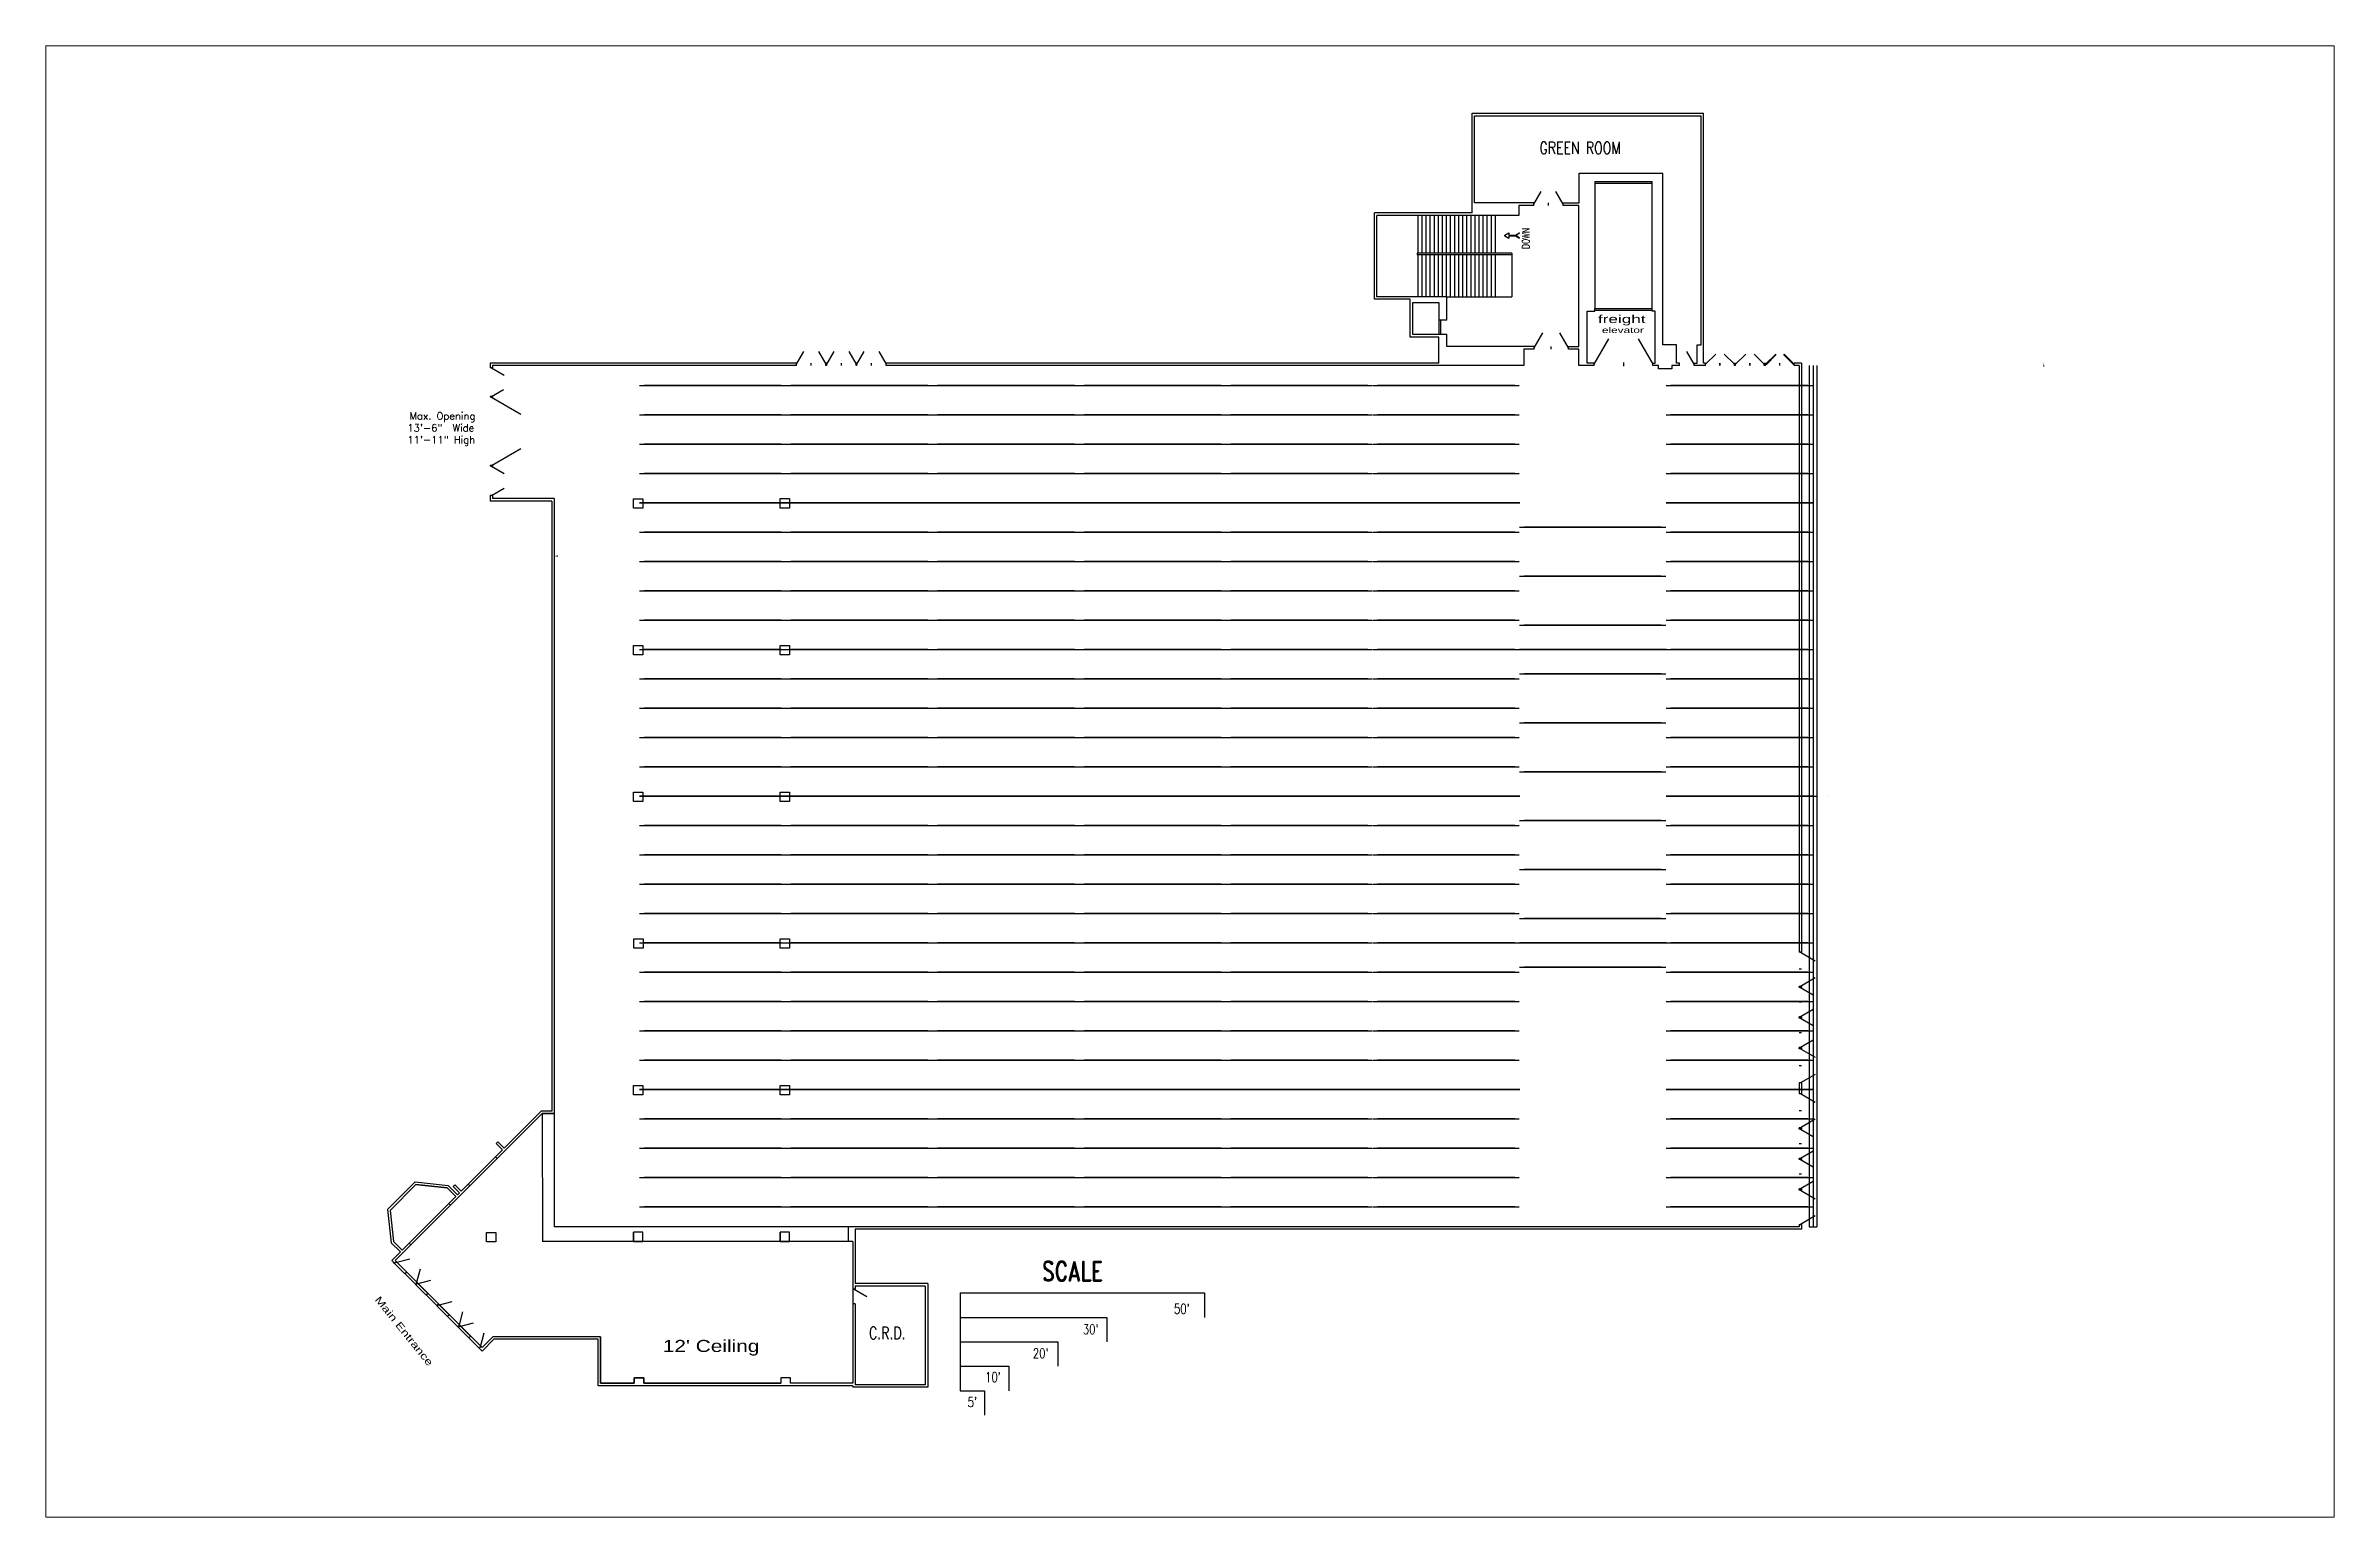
# Paper-space layout 'BEAM AND JOIST' of a CAD drawing. Extents: x 1.6 to 14.6, y 1 to 9.4.
# The model-space entities are those that its viewports show. They can reach past a viewport. Long polylines and large blocks are cut down to what shows.
import ezdxf
from ezdxf.enums import TextEntityAlignment as Align

# ---------------------------------------------------------------- set-up
doc = ezdxf.new("R2010")
doc.units = 0
doc.header["$LTSCALE"] = 192
doc.header["$MEASUREMENT"] = 0
doc.layers.get('0').update_dxf_attribs({"linetype": 'CONTINUOUS'})
for name, color, linetype in [('FOYER', 12, 'CONTINUOUS'), ('GREENRM', 3, 'CONTINUOUS'), ('NORTHENT', 2, 'CONTINUOUS'), ('VENU-JOIST', 6, 'CONTINUOUS'), ('VENU-TRUSS', 2, 'CONTINUOUS')]:
    doc.layers.add(name, color=color, linetype=linetype)
doc.styles.add('ROMAND', font='romand', dxfattribs={"width": 0.75})
doc.styles.add('ROMANS', font='romans')

# ---------------------------------------------------------------- blocks, each defined once
blk = doc.blocks.new('JOIST')
at = {"layer": 'VENU-JOIST'}
for p, q in [((0.5, 0), (359.5, 0)), ((35.8, 0, -24), (324.2, 0, -24)), ((180, 0, -24), (180, 0))]:
    blk.add_line(p, q, dxfattribs=at)
at = {"layer": 'VENU-JOIST', "extrusion": (0, -1, 0)}
for points in [[(35.8, -24), (11.7, 0)], [(59.8, 0), (35.8, -24)], [(83.8, -24), (59.8, 0)], [(107.9, 0), (83.8, -24)], [(131.9, -24), (107.9, 0)], [(156, 0), (131.9, -24)], [(180, -24), (156, 0)], [(204, 0), (180, -24)], [(228.1, -24), (204, 0)], [(252.1, 0), (228.1, -24)], [(276.2, -24), (252.1, 0)], [(300.2, 0), (276.2, -24)], [(324.2, -24), (300.2, 0)], [(348.3, 0), (324.2, -24)]]:
    blk.add_lwpolyline(points, dxfattribs=at)

msp = doc.modelspace()

# ---------------------------------------------------------------- linework, layer by layer
for p, q in [((4217.8, 3365.5), (4238.8, 3401.9)), ((4301.8, 3365.5), (4280.8, 3401.9)), ((4365.2, 3325.2), (4401.1, 3387.4)), ((4472.9, 3387.4), (4508.8, 3325.2)), ((2407.2, 3328.2), (1655.2, 3328.2)), ((1655.2, 3328.2), (1655.2, 3316.2)), ((1661.2, 3316.2), (1655.2, 3316.2)), ((1658.2, 3316.2), (1689.4, 3298.3)), ((2407.2, 3322.2), (1661.2, 3322.2)), ((1812.2, 3322.2, 192), (1661.2, 3322.2, 192)), ((1661.2, 3322.2), (1661.2, 3316.2)), ((2407.2, 3325.2), (2425.2, 3356.4)), ((2407.2, 3322.2), (2407.2, 3328.2)), ((2443.2, 3322.2), (2443.2, 3328.2)), ((2461.2, 3356.4), (2479.2, 3325.2)), ((2481.2, 3328.2), (2479.2, 3328.2)), ((2479.2, 3322.2), (2479.2, 3328.2)), ((2481.2, 3322.2), (2479.2, 3322.2)), ((2481.2, 3325.2), (2499.2, 3356.4)), ((2481.2, 3322.2), (2481.2, 3328.2)), ((2517.2, 3322.2), (2517.2, 3328.2)), ((2535.2, 3356.4), (2553.2, 3325.2)), ((2555.2, 3328.2), (2553.2, 3328.2)), ((2553.2, 3322.2), (2553.2, 3328.2)), ((2555.2, 3322.2), (2553.2, 3322.2)), ((2555.2, 3325.2), (2573.2, 3356.4)), ((2555.2, 3322.2), (2555.2, 3328.2)), ((2591.2, 3322.2), (2591.2, 3328.2)), ((2609.2, 3356.4), (2627.2, 3325.2)), ((3983.8, 3328.2), (2627.2, 3328.2)), ((2627.2, 3322.2), (2627.2, 3328.2)), ((4192.2, 3322.2), (2627.2, 3322.2)), ((4217.8, 3362.5), (4192.2, 3362.5)), ((4192.2, 3362.5), (4192.2, 3322.2)), ((4217.8, 3362.5), (4217.8, 3368.5)), ((4259.8, 3362.5), (4259.8, 3368.5)), ((4301.8, 3362.5), (4301.8, 3368.5)), ((4327.8, 3362.5), (4301.8, 3362.5)), ((4327.8, 3322.2), (4327.8, 3362.5)), ((4365.2, 3322.2), (4327.8, 3322.2)), ((4365.2, 3322.2), (4365.2, 3328.2)), ((4437, 3329.7), (4437, 3320.8)), ((4508.8, 3322.2), (4508.8, 3328.2)), ((4522.8, 3322.2), (4508.8, 3322.2)), ((4522.8, 3314.3), (4522.8, 3322.2)), ((4555.8, 3314.3), (4522.8, 3314.3)), ((4574.8, 3322.2), (4555.8, 3322.2)), ((4555.8, 3322.2), (4555.8, 3314.3)), ((4574.8, 3322.2), (4574.8, 3328.2)), ((4610.8, 3325.2), (4592.8, 3356.4)), ((4610.8, 3322.2), (4610.8, 3328.2)), ((4638.7, 3322.2), (4610.8, 3322.2)), ((4638.7, 3325.2, 0), (4663.6, 3350.1, 0)), ((4638.7, 3322.2), (4638.7, 3328.2)), ((4673.9, 3322.2), (4673.9, 3328.2)), ((4674.1, 3322.2), (4674.1, 3328.2)), ((4674.1, 3325.2), (4674.1, 3325.2)), ((4709.2, 3325.2, 0), (4684.4, 3350.1, 0)), ((4709.2, 3322.2), (4709.2, 3328.2)), ((4712.2, 3322.2), (4709.2, 3322.2)), ((4709.2, 3328.2), (4712.2, 3328.2)), ((4712.2, 3325.2, 0), (4737.1, 3350.1, 0)), ((4712.2, 3322.2), (4712.2, 3328.2)), ((4747.4, 3322.2), (4747.4, 3328.2)), ((4747.6, 3322.2), (4747.6, 3328.2)), ((4782.7, 3325.2, 0), (4757.9, 3350.1, 0)), ((4782.7, 3322.2), (4782.7, 3328.2)), ((4782.7, 3328.2), (4785.8, 3328.2)), ((4785.8, 3322.2), (4782.7, 3322.2)), ((4785.8, 3325.2), (4810.6, 3350.1)), ((4785.8, 3322.2), (4785.8, 3328.2)), ((4787.2, 3323.8), (4812, 3348.7)), ((4820.9, 3322.2), (4820.9, 3328.2)), ((4821.1, 3322.2), (4821.1, 3328.2)), ((4854.8, 3323.8, 0), (4830, 3348.7, 0)), ((4856.2, 3325.2), (4831.4, 3350.1)), ((4856.2, 3322.2), (4856.2, 3328.2)), ((4868.2, 3322.2), (4856.2, 3322.2)), ((4874.2, 3328.2), (4856.2, 3328.2)), ((4868.2, 3322.2), (4868.2, 1882.2)), ((4874.2, 3328.2), (4874.2, 1882.2)), ((1658.2, 3246.2), (1687.7, 3263.2)), ((1661.2, 3246.2), (1655.2, 3246.2)), ((1655.2, 3246.2), (1655.2, 3244.2)), ((1661.2, 3244.2), (1655.2, 3244.2)), ((1658.2, 3244.2), (1658.2, 3244.2)), ((1658.2, 3244.2), (1730.8, 3202.4)), ((1661.2, 3246.2), (1661.2, 3244.2)), ((1658.2, 3076.8), (1730.8, 3118.6)), ((1661.2, 3076.8), (1655.2, 3076.8)), ((1655.2, 3076.8), (1655.2, 3074.8)), ((1661.2, 3074.8), (1655.2, 3074.8)), ((1658.2, 3074.8), (1689.4, 3056.8)), ((1661.2, 3076.8), (1661.2, 3074.8)), ((1661.2, 3002.8), (1655.2, 3002.8)), ((1655.2, 3002.8), (1655.2, 2989.3)), ((1806.2, 2989.3), (1655.2, 2989.3)), ((1658.2, 3002.8), (1689.4, 3020.8)), ((1661.2, 3002.8), (1661.2, 2995.3)), ((1812.2, 2995.3), (1661.2, 2995.3)), ((1812.2, 2995.3, 192), (1661.2, 2995.3, 192)), ((1806.2, 2989.3), (1806.2, 1492)), ((1812.2, 2995.3), (1812.2, 1486)), ((1812.2, 2989), (1812.2, 2848.2)), ((2007.2, 2972), (2007.2, 2995)), ((2007.2, 2995), (2030.2, 2995)), ((2030.2, 2995), (2030.2, 2972)), ((2367.2, 2972.3), (2367.2, 2995.3)), ((2367.2, 2995.3), (2390.2, 2995.3)), ((2390.2, 2995.3), (2390.2, 2972.3)), ((2030.2, 2972), (2007.2, 2972)), ((2390.2, 2972.3), (2367.2, 2972.3)), ((2007.2, 2612.3), (2007.2, 2635.3)), ((2007.2, 2635.3), (2030.2, 2635.3)), ((2030.2, 2612.3), (2007.2, 2612.3)), ((2030.2, 2635.3), (2030.2, 2612.3)), ((2367.2, 2612.1), (2367.2, 2635.1)), ((2367.2, 2635.1), (2390.2, 2635.1)), ((2390.2, 2612.1), (2367.2, 2612.1)), ((2390.2, 2635.1), (2390.2, 2612.1)), ((2007.2, 2252.3), (2007.2, 2275.3)), ((2007.2, 2275.3), (2030.2, 2275.3)), ((2030.2, 2252.3), (2007.2, 2252.3)), ((2030.2, 2275.3), (2030.2, 2252.3)), ((2367.2, 2252.1), (2367.2, 2275.1)), ((2367.2, 2275.1), (2390.2, 2275.1)), ((2390.2, 2252.1), (2367.2, 2252.1)), ((2390.2, 2275.1), (2390.2, 2252.1)), ((2007.5, 1892.3), (2007.5, 1915.3)), ((2007.5, 1915.3), (2030.5, 1915.3)), ((2030.5, 1915.3), (2030.5, 1892.3)), ((2367.2, 1892.3), (2367.2, 1915.3)), ((2367.2, 1915.3), (2390.2, 1915.3)), ((2390.2, 1915.3), (2390.2, 1892.3)), ((2030.5, 1892.3), (2007.5, 1892.3)), ((2390.2, 1892.3), (2367.2, 1892.3)), ((4874.2, 1882.2), (4868.2, 1882.2)), ((4871.2, 1882.2), (4907.6, 1861.2)), ((4874.2, 1840.2), (4868.2, 1840.2)), ((4868.2, 1795.2), (4868.2, 1798.2)), ((4874.2, 1798.2), (4868.2, 1798.2)), ((4874.2, 1798.2), (4868.2, 1798.2)), ((4907.6, 1819.2), (4871.2, 1798.2)), ((4874.2, 1798.2), (4874.2, 1795.2)), ((4874.2, 1795.2), (4868.2, 1795.2)), ((4874.2, 1759.2), (4868.2, 1759.2)), ((4871.2, 1795.2), (4902.4, 1777.2)), ((4868.2, 1720.2), (4868.2, 1723.2)), ((4874.2, 1723.2), (4868.2, 1723.2)), ((4874.2, 1723.2), (4868.2, 1723.2)), ((4874.2, 1720.2), (4868.2, 1720.2)), ((4902.4, 1741.2), (4871.2, 1723.2)), ((4871.2, 1720.2), (4902.4, 1702.2)), ((4874.2, 1723.2), (4874.2, 1720.2)), ((4874.2, 1684.2), (4868.2, 1684.2)), ((4874.2, 1648.2), (4868.2, 1648.2)), ((4874.2, 1648.2), (4868.2, 1648.2)), ((4868.2, 1645.2), (4868.2, 1648.2)), ((4874.2, 1645.2), (4868.2, 1645.2)), ((4902.4, 1666.2), (4871.2, 1648.2)), ((4871.2, 1645.2), (4907.6, 1624.2)), ((4874.2, 1648.2), (4874.2, 1645.2)), ((4874.2, 1603.2), (4868.2, 1603.2)), ((4907.6, 1582.2), (4871.2, 1561.2)), ((2007.2, 1531.9), (2007.2, 1554.9)), ((2007.2, 1554.9), (2030.2, 1554.9)), ((2030.2, 1531.9), (2007.2, 1531.9)), ((2030.2, 1554.9), (2030.2, 1531.9)), ((2367.2, 1532.3), (2367.2, 1555.3)), ((2367.2, 1555.3), (2390.2, 1555.3)), ((2390.2, 1532.3), (2367.2, 1532.3)), ((2390.2, 1555.3), (2390.2, 1532.3)), ((4868.2, 1561.2), (4868.2, 1535.2)), ((4874.2, 1561.2), (4868.2, 1561.2)), ((4868.2, 1535.2), (4874.2, 1535.2)), ((4871.2, 1535.2), (4907.6, 1514.2)), ((4874.2, 1561.2), (4874.2, 1535.2)), ((1782.9, 1486), (1672.5, 1375.6)), ((1780.5, 1492), (1689.5, 1401.1)), ((1806.2, 1492), (1780.5, 1492)), ((1812.2, 1486), (1782.9, 1486)), ((4874.2, 1493.2), (4868.2, 1493.2)), ((4907.6, 1472.2), (4871.2, 1451.2)), ((1673.9, 1416.6), (1669.7, 1412.4)), ((1685.2, 1396.8), (1669.7, 1412.4)), ((1689.5, 1401.1), (1673.9, 1416.6)), ((4874.2, 1451.2), (4868.2, 1451.2)), ((4874.2, 1451.2), (4868.2, 1451.2)), ((4868.2, 1448.2), (4868.2, 1451.2)), ((4874.2, 1448.2), (4868.2, 1448.2)), ((4874.2, 1412.2), (4868.2, 1412.2)), ((4871.2, 1448.2), (4902.4, 1430.2)), ((4874.2, 1451.2), (4874.2, 1448.2)), ((1685.2, 1396.8), (1668.3, 1379.9)), ((1672.5, 1375.6), (1668.3, 1379.9)), ((4874.2, 1376.2), (4868.2, 1376.2)), ((4874.2, 1376.2), (4868.2, 1376.2)), ((4868.2, 1373.2), (4868.2, 1376.2)), ((4874.2, 1373.2), (4868.2, 1373.2)), ((4902.4, 1394.2), (4871.2, 1376.2)), ((4871.2, 1373.2), (4902.4, 1355.2)), ((4874.2, 1376.2), (4874.2, 1373.2)), ((1470.9, 1318.3), (1403.1, 1250.7)), ((1473.1, 1312.1), (1409.4, 1248.4)), ((1470.9, 1318.3), (1552.2, 1309.3)), ((1473.1, 1312.1), (1549.4, 1303.5)), ((1570.6, 1282.3), (1549.4, 1303.5)), ((1574.9, 1286.6), (1552.2, 1309.3)), ((1605.3, 1308.5), (1557.9, 1261.1)), ((1568.5, 1311.3), (1564.3, 1307.1)), ((1579.8, 1291.5), (1564.3, 1307.1)), ((1584.1, 1295.8), (1568.5, 1311.3)), ((1601, 1312.7), (1584.1, 1295.8)), ((1605.3, 1308.5), (1601, 1312.7)), ((4874.2, 1337.2), (4868.2, 1337.2)), ((4868.2, 1298.2), (4868.2, 1301.2)), ((4874.2, 1301.2), (4868.2, 1301.2)), ((4874.2, 1301.2), (4868.2, 1301.2)), ((4874.2, 1298.2), (4868.2, 1298.2)), ((4902.4, 1319.2), (4871.2, 1301.2)), ((4871.2, 1298.2), (4907.6, 1277.2)), ((4874.2, 1301.2), (4874.2, 1298.2)), ((1403.1, 1250.7), (1412.1, 1169.3)), ((1409.4, 1248.4), (1417.9, 1172.1)), ((1570.6, 1282.3), (1553.7, 1265.4)), ((1557.9, 1261.1), (1553.7, 1265.4)), ((1579.8, 1291.5), (1574.9, 1286.6)), ((4874.2, 1256.2), (4868.2, 1256.2)), ((1646.2, 1171.5), (1646.2, 1194.5)), ((1646.2, 1194.5), (1669.2, 1194.5)), ((1669.2, 1194.5), (1669.2, 1171.5)), ((2007.2, 1195.3), (2007.2, 1172.2)), ((2030.2, 1195.3), (2007.2, 1195.3)), ((2007.2, 1195.3, 132), (2007.2, 1172.2, 132)), ((2030.2, 1195.3, 132), (2007.2, 1195.3, 132)), ((2007.2, 1195.3), (2007.2, 1195.3, 132)), ((2030.2, 1172.2), (2030.2, 1195.3)), ((2030.2, 1172.2, 132), (2030.2, 1195.3, 132)), ((2030.2, 1195.3), (2030.2, 1195.3, 132)), ((2390.2, 1195.3, 132), (2367.2, 1195.3, 132)), ((2367.2, 1195.3, 132), (2367.2, 1172.2, 132)), ((2367.2, 1195.3), (2367.2, 1195.3, 132)), ((2390.2, 1195.3), (2367.2, 1195.3)), ((2367.2, 1195.3), (2367.2, 1172.2)), ((2390.2, 1172.2, 132), (2390.2, 1195.3, 132)), ((2390.2, 1195.3), (2390.2, 1195.3, 132)), ((2390.2, 1172.2), (2390.2, 1195.3)), ((2534.2, 1208.2), (2534.2, 1172.2)), ((4868.2, 1208.2), (2534.2, 1208.2)), ((2551.2, 1202.2), (2551.2, 1068.8)), ((4874.2, 1202.2), (2551.2, 1202.2)), ((4868.2, 1214.2), (4868.2, 1208.2)), ((4868.2, 1214.2), (4874.2, 1214.2)), ((4868.2, 1214.2), (4868.2, 1208.2)), ((4907.6, 1235.2), (4871.2, 1214.2)), ((4874.2, 1214.2), (4874.2, 1202.2)), ((1434.8, 1146.6), (1412.1, 1169.3)), ((1434.8, 1146.6), (1413.6, 1125.4)), ((1417.8, 1121.2), (1413.6, 1125.4)), ((1439.1, 1150.9), (1417.9, 1172.1)), ((1460.3, 1163.6), (1422.1, 1125.4)), ((1424.9, 1122.6), (1422.1, 1125.4)), ((1422.8, 1120.5), (1457.6, 1129.8)), ((1456, 1167.8), (1439.1, 1150.9)), ((1460.3, 1163.6), (1456, 1167.8)), ((1669.2, 1171.5), (1646.2, 1171.5)), ((2007.2, 1172.2), (2030.2, 1172.2)), ((2007.2, 1172.2), (2007.2, 1172.2, 132)), ((2007.2, 1172.2, 132), (2030.2, 1172.2, 132)), ((2030.2, 1172.2), (2030.2, 1172.2, 132)), ((2367.2, 1172.2, 132), (2390.2, 1172.2, 132)), ((2367.2, 1172.2), (2367.2, 1172.2, 132)), ((2367.2, 1172.2), (2390.2, 1172.2)), ((2390.2, 1172.2), (2390.2, 1172.2, 132)), ((2545.2, 1172.2), (2534.2, 1172.2)), ((2545.2, 1172.2), (2545.2, 1055.2)), ((1420.7, 1118.3), (1417.8, 1121.2)), ((1424.9, 1122.6), (1420.7, 1118.3)), ((1450.4, 1097.1), (1446.1, 1092.9)), ((1475.8, 1071.6), (1471.6, 1067.4)), ((1473, 1066), (1471.6, 1067.4)), ((1477.2, 1070.2), (1473, 1066)), ((1483, 1104.3), (1473.7, 1069.5)), ((1475.1, 1068.1), (1509.9, 1077.4)), ((1477.2, 1070.2), (1475.8, 1071.6)), ((2729.2, 1068.8), (2551.2, 1068.8)), ((2729.2, 1068.8), (2729.2, 814.8)), ((1502.7, 1044.8), (1498.4, 1040.5)), ((1528.1, 1019.3), (1523.9, 1015.1)), ((1525.3, 1013.6), (1523.9, 1015.1)), ((1529.5, 1017.9), (1525.3, 1013.6)), ((1527.4, 1015.8), (1562.2, 1025.1)), ((1529.5, 1017.9), (1528.1, 1019.3)), ((2551.2, 1055.2), (2545.2, 1055.2)), ((2545.2, 1019.2), (2545.2, 824.2)), ((2551.2, 1019.2), (2545.2, 1019.2)), ((2548.3, 1055.2), (2579.4, 1037.2)), ((2723.2, 1062.8), (2551.2, 1062.8)), ((2551.2, 1062.8), (2551.2, 1055.2)), ((2551.2, 1019.2), (2551.2, 820.8)), ((2723.2, 1062.8), (2723.2, 820.8)), ((2808.6, 1046), (3408.6, 1046)), ((1555, 992.4), (1550.7, 988.2)), ((1580.4, 967), (1576.2, 962.7)), ((1577.6, 961.3), (1576.2, 962.7)), ((1581.8, 965.5), (1577.6, 961.3)), ((1587.6, 999.6), (1578.3, 964.8)), ((1579.7, 963.4), (1614.5, 972.7)), ((1581.8, 965.5), (1580.4, 967)), ((2808.6, 986), (3168.6, 986)), ((1607.3, 940.1), (1603, 935.8)), ((1632.7, 914.6), (1628.5, 910.4)), ((1631.3, 907.5), (1628.5, 910.4)), ((1639.9, 947.3), (1630.6, 912.5)), ((1631.3, 907.5), (1635.5, 903.3)), ((1635.5, 911.8), (1632.7, 914.6)), ((1662, 938.3), (1635.5, 911.8)), ((1664.5, 932.3), (1635.5, 903.3)), ((1926.3, 938.3), (1662, 938.3)), ((1920.3, 932.3), (1664.5, 932.3)), ((1920.3, 818.2), (1920.3, 932.3)), ((1926.3, 824.2), (1926.3, 938.3)), ((2808.6, 926), (3048.6, 926)), ((2808.6, 866), (2928.6, 866)), ((2545.2, 818.2), (1920.3, 818.2)), ((2008.3, 824.2), (1926.3, 824.2)), ((2008.3, 837.3), (2008.3, 824.2)), ((2032.3, 837.3), (2008.3, 837.3)), ((2032.3, 824.2), (2032.3, 837.3)), ((2368.3, 824.2), (2032.3, 824.2)), ((2392.3, 837.3), (2368.3, 837.3)), ((2368.3, 837.3), (2368.3, 824.2)), ((2392.3, 824.2), (2392.3, 837.3)), ((2545.2, 824.2), (2392.3, 824.2)), ((2545.2, 818.2), (2545.2, 814.8)), ((2729.2, 814.8), (2545.2, 814.8)), ((2723.2, 820.8), (2551.2, 820.8)), ((2808.6, 806), (2868.6, 806))]:
    msp.add_line(p, q)
at = {"color": 1}
for p, q in [((2808.6, 1046), (2808.6, 806)), ((3408.6, 1046), (3408.6, 986)), ((3168.6, 986), (3168.6, 926)), ((3048.6, 926), (3048.6, 866)), ((2928.6, 866), (2928.6, 806)), ((2868.6, 806), (2868.6, 746))]:
    msp.add_line(p, q, dxfattribs=at)
for points in [[(1664.6, 4116.9), (1664.6, 4120), (1655.2, 4118.4)], [(4871.1, 4116.9), (4871.1, 4120), (4880.5, 4118.4)], [(5467.2, 3318.9), (5470.3, 3318.9), (5468.8, 3328.2)], [(1821.6, 2852.9), (1821.6, 2856), (1812.2, 2854.4)]]:
    msp.add_solid(points)
for points in [[(2007.2, 1195.3), (2007.2, 1195.3, 132), (2007.2, 1172.2, 132), (2007.2, 1172.2)], [(2367.2, 1195.3), (2367.2, 1195.3, 132), (2367.2, 1172.2, 132), (2367.2, 1172.2)], [(2007.2, 1172.2), (2030.2, 1172.2), (2030.2, 1172.2, 132), (2007.2, 1172.2, 132)], [(2030.2, 1172.2, 132), (2007.2, 1172.2, 132), (2007.2, 1172.2), (2030.2, 1172.2)], [(2007.2, 1172.2), (2030.2, 1172.2), (2007.2, 1172.2), (2007.2, 1172.2, 132)], [(2367.2, 1172.2), (2390.2, 1172.2), (2367.2, 1172.2), (2367.2, 1172.2, 132)], [(2390.2, 1172.2, 132), (2367.2, 1172.2, 132), (2367.2, 1172.2), (2390.2, 1172.2)], [(2367.2, 1172.2), (2390.2, 1172.2), (2390.2, 1172.2, 132), (2367.2, 1172.2, 132)]]:
    msp.add_3dface(points)
at = {"layer": 'FOYER'}
for p, q in [((1422.1, 1125.4, 144), (1782.9, 1486, 144)), ((1782.9, 1486, 144), (1783.3, 1172.2, 144)), ((1782.9, 1486, 132), (1783.3, 1172.2, 132)), ((1782.9, 1486, 132), (1812.2, 1486, 132)), ((1782.9, 1486), (1782.9, 1486, 144)), ((1812.2, 1486, 132), (1812.2, 1208.2, 132)), ((1812.2, 1486, 132), (1812.2, 1486)), ((1584.1, 1295.8, 120), (1685.2, 1396.8, 120)), ((1668.3, 1379.9, 90), (1601, 1312.7, 90)), ((1605.3, 1308.5, 90), (1672.5, 1375.6, 90)), ((1668.3, 1379.9), (1668.3, 1379.9, 90)), ((1672.5, 1375.6, 90), (1668.3, 1379.9, 90)), ((1672.5, 1375.6), (1672.5, 1375.6, 90)), ((1685.2, 1396.8), (1685.2, 1396.8, 120)), ((1473.1, 1312.1, 120), (1409.4, 1248.4, 120)), ((1473.1, 1312.1), (1473.1, 1312.1, 120)), ((1549.4, 1303.5, 120), (1473.1, 1312.1, 120)), ((1549.4, 1303.5), (1549.4, 1303.5, 120)), ((1570.6, 1282.3, 120), (1549.4, 1303.5, 120)), ((1584.1, 1295.8), (1584.1, 1295.8, 120)), ((1601, 1312.7), (1601, 1312.7, 90)), ((1601, 1312.7, 90), (1605.3, 1308.5, 90)), ((1605.3, 1308.5), (1605.3, 1308.5, 90)), ((1409.4, 1248.4), (1409.4, 1248.4, 120)), ((1409.4, 1248.4, 120), (1417.9, 1172.1, 120)), ((1439.1, 1150.9, 120), (1570.6, 1282.3, 120)), ((1456, 1167.8, 90), (1553.7, 1265.4, 90)), ((1557.9, 1261.1, 90), (1460.3, 1163.6, 90)), ((1553.7, 1265.4), (1553.7, 1265.4, 90)), ((1553.7, 1265.4, 90), (1557.9, 1261.1, 90)), ((1557.9, 1261.1), (1557.9, 1261.1, 90)), ((1570.6, 1282.3), (1570.6, 1282.3, 120)), ((2534.2, 1208.2, 132), (1812.2, 1208.2, 132)), ((2534.2, 1208.2, 132), (2534.2, 1172.2, 132)), ((2534.2, 1208.2, 132), (2534.2, 1208.2)), ((1417.9, 1172.1), (1417.9, 1172.1, 120)), ((1417.9, 1172.1, 120), (1439.1, 1150.9, 120)), ((1635.5, 911.8, 144), (1422.1, 1125.4, 144)), ((1422.1, 1125.4), (1422.1, 1125.4, 144)), ((1439.1, 1150.9), (1439.1, 1150.9, 120)), ((1456, 1167.8), (1456, 1167.8, 90)), ((1460.3, 1163.6, 90), (1456, 1167.8, 90)), ((1460.3, 1163.6), (1460.3, 1163.6, 90)), ((1783.3, 1172.2, 144), (1783.3, 1172.2, 132)), ((2545.2, 1172.2, 144), (1783.3, 1172.2, 144)), ((2534.2, 1172.2), (2534.2, 1172.2, 132)), ((2545.2, 1172.2), (2545.2, 1172.2, 144)), ((2545.2, 1172.2, 144), (2545.2, 824.2, 144)), ((1424.9, 1122.6, 84), (1420.7, 1118.3, 84)), ((1420.7, 1118.3), (1420.7, 1118.3, 84)), ((1420.7, 1118.3, 84), (1471.6, 1067.4, 84)), ((1424.9, 1122.6), (1424.9, 1122.6, 84)), ((1475.8, 1071.6, 84), (1424.9, 1122.6, 84)), ((1475.8, 1071.6, 84), (1471.6, 1067.4, 84)), ((1471.6, 1067.4), (1471.6, 1067.4, 84)), ((1477.2, 1070.2, 84), (1473, 1066, 84)), ((1475.8, 1071.6), (1475.8, 1071.6, 84)), ((1477.2, 1070.2), (1477.2, 1070.2, 84)), ((1528.1, 1019.3, 84), (1477.2, 1070.2, 84)), ((1473, 1066), (1473, 1066, 84)), ((1473, 1066, 84), (1523.9, 1015.1, 84)), ((1528.1, 1019.3, 84), (1523.9, 1015.1, 84)), ((1523.9, 1015.1), (1523.9, 1015.1, 84)), ((1529.5, 1017.9, 84), (1525.3, 1013.6, 84)), ((1525.3, 1013.6), (1525.3, 1013.6, 84)), ((1525.3, 1013.6, 84), (1576.2, 962.7, 84)), ((1528.1, 1019.3), (1528.1, 1019.3, 84)), ((1529.5, 1017.9), (1529.5, 1017.9, 84)), ((1580.4, 967, 84), (1529.5, 1017.9, 84)), ((1576.2, 962.7, 84), (1580.4, 967, 84)), ((1576.2, 962.7), (1576.2, 962.7, 84)), ((1577.6, 961.3, 84), (1581.8, 965.5, 84)), ((1577.6, 961.3), (1577.6, 961.3, 84)), ((1628.5, 910.4, 84), (1577.6, 961.3, 84)), ((1580.4, 967), (1580.4, 967, 84)), ((1581.8, 965.5), (1581.8, 965.5, 84)), ((1581.8, 965.5, 84), (1632.7, 914.6, 84)), ((1632.7, 914.6, 84), (1628.5, 910.4, 84)), ((1628.5, 910.4), (1628.5, 910.4, 84)), ((1632.7, 914.6), (1632.7, 914.6, 84)), ((1662, 938.3, 144), (1635.5, 911.8, 144)), ((1635.5, 911.8), (1635.5, 911.8, 144)), ((1662, 938.3), (1662, 938.3, 144)), ((1926.3, 938.3, 144), (1662, 938.3, 144)), ((1926.3, 938.3), (1926.3, 938.3, 144)), ((1926.3, 938.3, 144), (1926.3, 824.2, 144)), ((1926.3, 824.2, 144), (1926.3, 824.2)), ((1926.3, 824.2, 144), (2008.3, 824.2, 144)), ((2008.3, 837.3, 144), (2008.3, 837.3)), ((2008.3, 824.2, 144), (2008.3, 837.3, 144)), ((2008.3, 837.3, 144), (2032.3, 837.3, 144)), ((2008.3, 824.2, 144), (2008.3, 824.2)), ((2032.3, 837.3, 144), (2032.3, 837.3)), ((2032.3, 837.3, 144), (2032.3, 824.2, 144)), ((2032.3, 824.2, 144), (2032.3, 824.2)), ((2032.3, 824.2, 144), (2368.3, 824.2, 144)), ((2368.3, 837.3, 144), (2368.3, 837.3)), ((2392.3, 837.3, 144), (2368.3, 837.3, 144)), ((2368.3, 837.3, 144), (2368.3, 824.2, 144)), ((2368.3, 824.2, 144), (2368.3, 824.2)), ((2392.3, 837.3, 144), (2392.3, 837.3)), ((2392.3, 824.2, 144), (2392.3, 837.3, 144)), ((2392.3, 824.2, 144), (2392.3, 824.2)), ((2545.2, 824.2, 144), (2392.3, 824.2, 144)), ((2545.2, 824.2, 144), (2545.2, 824.2))]:
    msp.add_line(p, q, dxfattribs=at)
at = {"layer": 'FOYER', "color": 12}
msp.add_line((2534.2, 1172.2, 132), (1783.3, 1172.2, 132), dxfattribs=at)
at = {"layer": 'GREENRM'}
for p, q in [((4065.2, 3696.5), (4065.2, 3941)), ((4065.2, 3941), (4633.5, 3941)), ((4071.2, 3721), (4071.2, 3935)), ((4071.2, 3935), (4627.5, 3935)), ((4627.5, 3372.8), (4627.5, 3935)), ((4633.5, 3328.2), (4633.5, 3941)), ((4328.2, 3721), (4328.2, 3794)), ((4328.2, 3794), (4533.5, 3794)), ((4533.5, 3372.8), (4533.5, 3794)), ((4216.8, 3721), (4071.2, 3721)), ((4216.8, 3715), (4180.2, 3715)), ((4180.2, 3715), (4180.2, 3690.5)), ((4216.8, 3718), (4234.8, 3749.2)), ((4216.8, 3715), (4216.8, 3721)), ((4252.8, 3715), (4252.8, 3721)), ((4288.8, 3718), (4270.8, 3749.2)), ((4288.8, 3715), (4288.8, 3721)), ((4288.8, 3721), (4328.2, 3721)), ((4327.8, 3715), (4288.8, 3715)), ((4567.5, 3372.8), (4533.5, 3372.8)), ((4567.5, 3328.2), (4567.5, 3372.8)), ((4618, 3328.2), (4618, 3372.8)), ((4618, 3372.8), (4627.5, 3372.8)), ((4574.8, 3328.2), (4567.5, 3328.2)), ((4610.8, 3328.2), (4618, 3328.2)), ((4638.7, 3328.2), (4633.5, 3328.2))]:
    msp.add_line(p, q, dxfattribs=at)
at = {"layer": 'NORTHENT'}
for p, q in [((4366.8, 3773.8), (4507.2, 3773.8)), ((4366.8, 3773.8), (4366.8, 3461.8)), ((4366.8, 3769.8), (4507.2, 3769.8)), ((4507.2, 3461.8), (4507.2, 3773.8)), ((4327.8, 3368.5), (4327.8, 3715)), ((3825.5, 3484.5), (3825.5, 3696.5)), ((4065.2, 3696.5), (3825.5, 3696.5)), ((4180.2, 3690.5), (3831.5, 3690.5)), ((3831.5, 3490.5), (3831.5, 3690.5)), ((3932.8, 3597.5), (3932.8, 3690.5)), ((3942.8, 3597.5), (3942.8, 3690.5)), ((3952.8, 3597.5), (3952.8, 3690.5)), ((3962.8, 3597.5), (3962.8, 3690.5)), ((3972.8, 3597.5), (3972.8, 3690.5)), ((3982.8, 3597.5), (3982.8, 3690.5)), ((3992.8, 3597.5), (3992.8, 3690.5)), ((4002.8, 3597.5), (4002.8, 3690.5)), ((4012.8, 3597.5), (4012.8, 3690.5)), ((4022.8, 3597.5), (4022.8, 3690.5)), ((4032.8, 3597.5), (4032.8, 3690.5)), ((4042.8, 3597.5), (4042.8, 3690.5)), ((4052.8, 3597.5), (4052.8, 3690.5)), ((4062.8, 3597.5), (4062.8, 3690.5)), ((4072.8, 3597.5), (4072.8, 3690.5)), ((4082.8, 3597.5), (4082.8, 3690.5)), ((4092.8, 3597.5), (4092.8, 3690.5)), ((4102.8, 3597.5), (4102.8, 3690.5)), ((4112.8, 3597.5), (4112.8, 3690.5)), ((4122.8, 3597.5), (4122.8, 3690.5)), ((4162.8, 3597.5), (3930.5, 3597.5)), ((3930.5, 3597.5), (3930.5, 3593.5)), ((4145.4, 3641.9), (4155.3, 3647.7)), ((4145.4, 3640.2), (4155.3, 3634.3)), ((4155.3, 3647.7), (4155.3, 3643)), ((4155.3, 3639), (4155.3, 3634.3)), ((4156.3, 3642), (4171.9, 3642)), ((4156.3, 3640), (4171.9, 3640)), ((4162.8, 3597.5), (4162.8, 3490.5)), ((4171.9, 3642), (4181.6, 3647.7)), ((4171.9, 3640), (4181.6, 3634.3)), ((4181.6, 3647.7), (4173.2, 3641)), ((4181.6, 3634.3), (4173.2, 3641)), ((4162.8, 3593.5), (3930.5, 3593.5)), ((3932.8, 3490.5), (3932.8, 3593.5)), ((3942.8, 3490.5), (3942.8, 3593.5)), ((3952.8, 3490.5), (3952.8, 3593.5)), ((3962.8, 3490.5), (3962.8, 3593.5)), ((3972.8, 3490.5), (3972.8, 3593.5)), ((3982.8, 3490.5), (3982.8, 3593.5)), ((3992.8, 3490.5), (3992.8, 3593.5)), ((3992.8, 3490.5), (3992.8, 3593.5)), ((4002.8, 3490.5), (4002.8, 3593.5)), ((4002.8, 3490.5), (4002.8, 3593.5)), ((4012.8, 3490.5), (4012.8, 3593.5)), ((4022.8, 3490.5), (4022.8, 3593.5)), ((4032.8, 3490.5), (4032.8, 3593.5)), ((4042.8, 3490.5), (4042.8, 3593.5)), ((4052.8, 3490.5), (4052.8, 3593.5)), ((4062.8, 3490.5), (4062.8, 3593.5)), ((4072.8, 3490.5), (4072.8, 3593.5)), ((4072.8, 3490.5), (4072.8, 3593.5)), ((4082.8, 3490.5), (4082.8, 3593.5)), ((4092.8, 3490.5), (4092.8, 3593.5)), ((4102.8, 3490.5), (4102.8, 3593.5)), ((4112.8, 3490.5), (4112.8, 3593.5)), ((4122.8, 3490.5), (4122.8, 3593.5)), ((3913.8, 3484.5), (3825.5, 3484.5)), ((4003.8, 3490.5), (3831.5, 3490.5)), ((3913.8, 3392), (3913.8, 3484.5)), ((4003.8, 3490.5), (4162.8, 3490.5)), ((4003.8, 3433), (4003.8, 3490.5)), ((3919.8, 3398), (3919.8, 3477)), ((3919.8, 3477), (3983.8, 3477)), ((3983.8, 3477), (3983.8, 3433)), ((4003.8, 3433), (3983.8, 3433)), ((3983.8, 3433), (3983.8, 3398)), ((3987.8, 3433), (3987.8, 3398)), ((4347.8, 3328.2), (4347.8, 3455.8)), ((4347.8, 3455.8), (4366.8, 3455.8)), ((4366.8, 3455.8), (4366.8, 3461.8)), ((4366.8, 3461.8), (4507.2, 3461.8)), ((4366.8, 3457.8), (4507.2, 3457.8)), ((4507.2, 3455.8), (4507.2, 3461.8)), ((4515.2, 3455.8), (4507.2, 3455.8)), ((4515.2, 3328.2), (4515.2, 3455.8)), ((3983.8, 3392), (3913.8, 3392)), ((3983.8, 3398), (3919.8, 3398)), ((4003.8, 3398), (3983.8, 3398)), ((3983.8, 3328.2), (3983.8, 3392)), ((4003.8, 3368.5), (4003.8, 3398)), ((4217.8, 3368.5), (4003.8, 3368.5)), ((4301.8, 3368.5), (4327.8, 3368.5)), ((4365.2, 3328.2), (4347.8, 3328.2)), ((4508.8, 3328.2), (4515.2, 3328.2))]:
    msp.add_line(p, q, dxfattribs=at)
for centre, start, end in [((4145.9, 3641), 120.3405, 239.6595), ((4156.3, 3643), 180, 270), ((4156.3, 3639), 90, 180)]:
    msp.add_arc(centre, 1, start, end, dxfattribs=at)
at = {"layer": 'VENU-JOIST', "extrusion": (0, -1, 0)}
for p, q in [((2382.5, 2985.2, 642), (2021.5, 2985.2, 489.5)), ((2021.6, 2985.2, 641.5), (2382.5, 2985.2, 489.5)), ((2742.5, 2985.2, 642), (2381.5, 2985.2, 489.5)), ((2381.6, 2985.2, 641.5), (2742.5, 2985.2, 489.5)), ((3102.5, 2985.2, 642), (2741.5, 2985.2, 489.5)), ((2741.6, 2985.2, 641.5), (3102.5, 2985.2, 489.5)), ((3462.5, 2985.2, 642), (3101.5, 2985.2, 489.5)), ((3101.6, 2985.2, 641.5), (3462.5, 2985.2, 489.5)), ((3822.5, 2985.2, 642), (3461.5, 2985.2, 489.5)), ((3461.6, 2985.2, 641.5), (3822.5, 2985.2, 489.5)), ((4183, 2985.2, 642), (3822, 2985.2, 489.5)), ((3822.1, 2985.2, 641.5), (4183, 2985.2, 489.5)), ((4902.5, 2985.2, 642), (4541.5, 2985.2, 489.5)), ((4541.6, 2985.2, 641.5), (4902.5, 2985.2, 489.5)), ((4542.5, 2625.2, 642), (4181.5, 2625.2, 489.5)), ((4181.6, 2625.2, 641.5), (4542.5, 2625.2, 489.5)), ((2382.5, 2265.2, 642), (2021.5, 2265.2, 489.5)), ((2021.6, 2265.2, 641.5), (2382.5, 2265.2, 489.5)), ((2742.5, 2265.2, 642), (2381.5, 2265.2, 489.5)), ((2381.6, 2265.2, 641.5), (2742.5, 2265.2, 489.5)), ((3102.5, 2265.2, 642), (2741.5, 2265.2, 489.5)), ((2741.6, 2265.2, 641.5), (3102.5, 2265.2, 489.5)), ((3462.5, 2265.2, 642), (3101.5, 2265.2, 489.5)), ((3101.6, 2265.2, 641.5), (3462.5, 2265.2, 489.5)), ((3822.5, 2265.2, 642), (3461.5, 2265.2, 489.5)), ((3461.6, 2265.2, 641.5), (3822.5, 2265.2, 489.5)), ((4183, 2265.2, 642), (3822, 2265.2, 489.5)), ((3822.1, 2265.2, 641.5), (4183, 2265.2, 489.5)), ((4902.5, 2265.2, 642), (4541.5, 2265.2, 489.5)), ((4541.6, 2265.2, 641.5), (4902.5, 2265.2, 489.5)), ((4542.5, 1905.2, 642), (4181.5, 1905.2, 489.5)), ((4181.6, 1905.2, 641.5), (4542.5, 1905.2, 489.5)), ((2382.5, 1545.2, 642), (2021.5, 1545.2, 489.5)), ((2021.6, 1545.2, 641.5), (2382.5, 1545.2, 489.5)), ((2742.5, 1545.2, 642), (2381.5, 1545.2, 489.5)), ((2381.6, 1545.2, 641.5), (2742.5, 1545.2, 489.5)), ((3102.5, 1545.2, 642), (2741.5, 1545.2, 489.5)), ((2741.6, 1545.2, 641.5), (3102.5, 1545.2, 489.5)), ((3462.5, 1545.2, 642), (3101.5, 1545.2, 489.5)), ((3101.6, 1545.2, 641.5), (3462.5, 1545.2, 489.5)), ((3822.5, 1545.2, 642), (3461.5, 1545.2, 489.5)), ((3461.6, 1545.2, 641.5), (3822.5, 1545.2, 489.5)), ((4183, 1545.2, 642), (3822, 1545.2, 489.5)), ((3822.1, 1545.2, 641.5), (4183, 1545.2, 489.5)), ((4902.5, 1545.2, 642), (4541.5, 1545.2, 489.5)), ((4541.6, 1545.2, 641.5), (4902.5, 1545.2, 489.5))]:
    msp.add_line(p, q, dxfattribs=at)
at = {"layer": 'VENU-TRUSS'}
for p, q in [((4893.2, 3322.2, 593), (4893.2, 1208.2, 593)), ((4893.2, 3322.2, 572), (4893.2, 1208.2, 572)), ((4893.2, 3322.2, 642), (4893.2, 1208.2, 642)), ((4893.2, 3322.2, 621), (4893.2, 1208.2, 621)), ((4911.8, 3322.2, 593), (4911.8, 1208.2, 593)), ((4911.8, 3322.2, 572), (4911.8, 1208.2, 572)), ((4911.8, 3322.2, 642), (4911.8, 1208.2, 642)), ((4911.8, 3322.2, 621), (4911.8, 1208.2, 621)), ((4893.2, 2265.2, 593), (4911.8, 2265.2, 593)), ((4893.2, 2265.2, 572), (4911.8, 2265.2, 572)), ((4938.5, 2265.2, 572), (4938.5, 2265.2, 593)), ((4893.2, 1208.2, 642), (4911.8, 1208.2, 642)), ((4893.2, 1208.2, 621), (4911.8, 1208.2, 621)), ((4893.2, 1208.2, 572), (4911.8, 1208.2, 572)), ((4893.2, 1208.2, 593), (4911.8, 1208.2, 593)), ((4902.5, 1208.2, 621), (4902.5, 1208.2, 642)), ((4902.5, 1208.2, 572), (4902.5, 1208.2, 593))]:
    msp.add_line(p, q, dxfattribs=at)
at = {"layer": 'VENU-TRUSS', "color": 4}
for p, q in [((4902.5, 3322.2, 572), (4902.5, 1208.2, 572)), ((4902.5, 3322.2, 621), (4902.5, 1208.2, 621))]:
    msp.add_line(p, q, dxfattribs=at)

# ---------------------------------------------------------------- block references
at = {"layer": 'VENU-JOIST'}
for p in [(2021.2, 3273.2, 642), (2381.2, 3273.2, 642), (2741.2, 3273.2, 642), (3101.2, 3273.2, 642), (3461.2, 3273.2, 642), (3821.8, 3273.2, 642), (4541.2, 3273.2, 642), (2021.2, 3201.2, 642), (2381.2, 3201.2, 642), (2741.2, 3201.2, 642), (3101.2, 3201.2, 642), (3461.2, 3201.2, 642), (3821.8, 3201.2, 642), (4541.2, 3201.2, 642), (2021.2, 3129.2, 642), (2381.2, 3129.2, 642), (2741.2, 3129.2, 642), (3101.2, 3129.2, 642), (3461.2, 3129.2, 642), (3821.8, 3129.2, 642), (4541.2, 3129.2, 642), (2021.2, 3057.2, 642), (2381.2, 3057.2, 642), (2741.2, 3057.2, 642), (3101.2, 3057.2, 642), (3461.2, 3057.2, 642), (3821.8, 3057.2, 642), (4541.2, 3057.2, 642), (2021.2, 2985.2, 642), (2381.2, 2985.2, 642), (2741.2, 2985.2, 642), (3101.2, 2985.2, 642), (3461.2, 2985.2, 642), (3821.8, 2985.2, 642), (4541.2, 2985.2, 642), (4181.2, 2925.2, 642), (2021.2, 2913.2, 642), (2381.2, 2913.2, 642), (2741.2, 2913.2, 642), (3101.2, 2913.2, 642), (3461.2, 2913.2, 642), (3821.8, 2913.2, 642), (4541.2, 2913.2, 642), (2021.2, 2841.2, 642), (2381.2, 2841.2, 642), (2741.2, 2841.2, 642), (3101.2, 2841.2, 642), (3461.2, 2841.2, 642), (3821.8, 2841.2, 642), (4541.2, 2841.2, 642), (2021.2, 2769.2, 642), (2381.2, 2769.2, 642), (2741.2, 2769.2, 642), (3101.2, 2769.2, 642), (3461.2, 2769.2, 642), (3821.8, 2769.2, 642), (4181.2, 2805.2, 642), (4541.2, 2769.2, 642), (2021.2, 2697.2, 642), (2381.2, 2697.2, 642), (2741.2, 2697.2, 642), (3101.2, 2697.2, 642), (3461.2, 2697.2, 642), (3821.8, 2697.2, 642), (4541.2, 2697.2, 642), (4181.2, 2685.2, 642), (2021.2, 2625.2, 642), (2381.2, 2625.2, 642), (2741.2, 2625.2, 642), (3101.2, 2625.2, 642), (3461.2, 2625.2, 642), (3821.8, 2625.2, 642), (4541.2, 2625.2, 642), (2021.2, 2553.2, 642), (2381.2, 2553.2, 642), (2741.2, 2553.2, 642), (3101.2, 2553.2, 642), (3461.2, 2553.2, 642), (3821.8, 2553.2, 642), (4181.2, 2565.2, 642), (4541.2, 2553.2, 642), (2021.2, 2481.2, 642), (2021.2, 2481.2, 642), (2381.2, 2481.2, 642), (2381.2, 2481.2, 642), (2741.2, 2481.2, 642), (2741.2, 2481.2, 642), (3101.2, 2481.2, 642), (3101.2, 2481.2, 642), (3461.2, 2481.2, 642), (3461.2, 2481.2, 642), (3821.8, 2481.2, 642), (3821.8, 2481.2, 642), (4541.2, 2481.2, 642), (4541.2, 2481.2, 642), (4181.2, 2445.2, 642), (2021.2, 2409.2, 642), (2381.2, 2409.2, 642), (2741.2, 2409.2, 642), (3101.2, 2409.2, 642), (3461.2, 2409.2, 642), (3821.8, 2409.2, 642), (4541.2, 2409.2, 642), (2021.2, 2337.2, 642), (2381.2, 2337.2, 642), (2741.2, 2337.2, 642), (3101.2, 2337.2, 642), (3461.2, 2337.2, 642), (3821.8, 2337.2, 642), (4181.2, 2325.2, 642), (4541.2, 2337.2, 642), (2021.2, 2265.2, 642), (2381.2, 2265.2, 642), (2741.2, 2265.2, 642), (3101.2, 2265.2, 642), (3461.2, 2265.2, 642), (3821.8, 2265.2, 642), (4541.2, 2265.2, 642), (2021.2, 2193.2, 642), (2381.2, 2193.2, 642), (2741.2, 2193.2, 642), (3101.2, 2193.2, 642), (3461.2, 2193.2, 642), (3821.8, 2193.2, 642), (4181.2, 2205.2, 642), (4541.2, 2193.2, 642), (2021.2, 2121.2, 642), (2381.2, 2121.2, 642), (2741.2, 2121.2, 642), (3101.2, 2121.2, 642), (3461.2, 2121.2, 642), (3821.8, 2121.2, 642), (4181.2, 2085.2, 642), (4541.2, 2121.2, 642), (2021.2, 2049.2, 642), (2381.2, 2049.2, 642), (2741.2, 2049.2, 642), (3101.2, 2049.2, 642), (3461.2, 2049.2, 642), (3821.8, 2049.2, 642), (4541.2, 2049.2, 642), (2021.2, 1977.2, 642), (2381.2, 1977.2, 642), (2741.2, 1977.2, 642), (3101.2, 1977.2, 642), (3461.2, 1977.2, 642), (3821.8, 1977.2, 642), (4541.2, 1977.2, 642), (4181.2, 1965.2, 642), (2021.2, 1905.2, 642), (2381.2, 1905.2, 642), (2741.2, 1905.2, 642), (3101.2, 1905.2, 642), (3461.2, 1905.2, 642), (3821.8, 1905.2, 642), (4541.2, 1905.2, 642), (2021.2, 1833.2, 642), (2381.2, 1833.2, 642), (2741.2, 1833.2, 642), (3101.2, 1833.2, 642), (3461.2, 1833.2, 642), (3821.8, 1833.2, 642), (4181.2, 1845.2, 642), (4541.2, 1833.2, 642), (2021.2, 1761.2, 642), (2381.2, 1761.2, 642), (2741.2, 1761.2, 642), (3101.2, 1761.2, 642), (3461.2, 1761.2, 642), (3821.8, 1761.2, 642), (4541.2, 1761.2, 642), (2021.2, 1689.2, 642), (2381.2, 1689.2, 642), (2741.2, 1689.2, 642), (3101.2, 1689.2, 642), (3461.2, 1689.2, 642), (3821.8, 1689.2, 642), (4541.2, 1689.2, 642), (2021.2, 1617.2, 642), (2381.2, 1617.2, 642), (2741.2, 1617.2, 642), (3101.2, 1617.2, 642), (3461.2, 1617.2, 642), (3821.8, 1617.2, 642), (4541.2, 1617.2, 642), (2021.2, 1545.2, 642), (2381.2, 1545.2, 642), (2741.2, 1545.2, 642), (3101.2, 1545.2, 642), (3461.2, 1545.2, 642), (3821.8, 1545.2, 642), (4541.2, 1545.2, 642), (2021.2, 1473.2, 642), (2381.2, 1473.2, 642), (2741.2, 1473.2, 642), (3101.2, 1473.2, 642), (3461.2, 1473.2, 642), (3821.8, 1473.2, 642), (4541.2, 1473.2, 642), (2021.2, 1401.2, 642), (2381.2, 1401.2, 642), (2741.2, 1401.2, 642), (3101.2, 1401.2, 642), (3461.2, 1401.2, 642), (3821.8, 1401.2, 642), (4541.2, 1401.2, 642), (2021.2, 1329.2, 642), (2381.2, 1329.2, 642), (2741.2, 1329.2, 642), (3101.2, 1329.2, 642), (3461.2, 1329.2, 642), (3821.8, 1329.2, 642), (4541.2, 1329.2, 642), (2021.2, 1257.2, 642), (2381.2, 1257.2, 642), (2741.2, 1257.2, 642), (3101.2, 1257.2, 642), (3461.2, 1257.2, 642), (3821.8, 1257.2, 642), (4541.2, 1257.2, 642)]:
    msp.add_blockref('JOIST', p, dxfattribs=at)

# ---------------------------------------------------------------- texts
at = {"style": 'ROMANS'}
for s, p in [('Max. Opening', (1457, 3189.2)), ('13\'-6"  Wide', (1451.8, 3160)), ('11\'-11" High', (1451.8, 3130.9))]:
    msp.add_text(s, height=18, dxfattribs=at).set_placement(p)
at = {"style": 'ROMAND', "width": 0.75}
for s, height, p in [('SCALE', 48, (3010, 1075.4)), ('C.R.D.', 30, (2585.1, 932.7))]:
    msp.add_text(s, height=height, dxfattribs=at).set_placement(p)
msp.add_text('Main Entrance', height=17.544, rotation=308.8298).set_placement((1371, 1029), (1503, 865), align=Align.ALIGNED)
at = {"color": 5, "style": 'ROMAND', "width": 0.75}
for s, p in [("50'", (3333.8, 995)), ("30'", (3110, 944.6)), ("20'", (2987.3, 885.9)), ("10'", (2870.1, 827.3)), ("5'", (2827.3, 766.1))]:
    msp.add_text(s, height=24, dxfattribs=at).set_placement(p)
msp.add_text("12' Ceiling", height=29.625).set_placement((2079, 901), (2316, 901), align=Align.ALIGNED)
at = {"layer": 'GREENRM', "style": 'ROMAND', "width": 0.75}
msp.add_text('GREEN ROOM', height=30, dxfattribs=at).set_placement((4230.9, 3841.2))
at = {"layer": 'NORTHENT', "style": 'ROMAND', "width": 0.75}
msp.add_text('DOWN', height=18, rotation=90, dxfattribs=at).set_placement((4206, 3608.1))
at = {"layer": 'NORTHENT'}
for s, height, p, p2 in [('freight', 19.5, (4374.3, 3426.4), (4491.3, 3426.4)), ('elevator', 14.37, (4384.1, 3401.8), (4487.1, 3401.8))]:
    msp.add_text(s, height=height, dxfattribs=at).set_placement(p, p2, align=Align.ALIGNED)

psp = doc.layouts.new('BEAM AND JOIST')

# ---------------------------------------------------------------- viewports
at = {"layer": '0'}
psp.add_viewport(center=(8.102, 5.209), size=(12.963, 8.334), view_center_point=(3372.951, 2301.251), view_height=3611.29896, dxfattribs=at)

doc.saveas('drawing.dxf')
